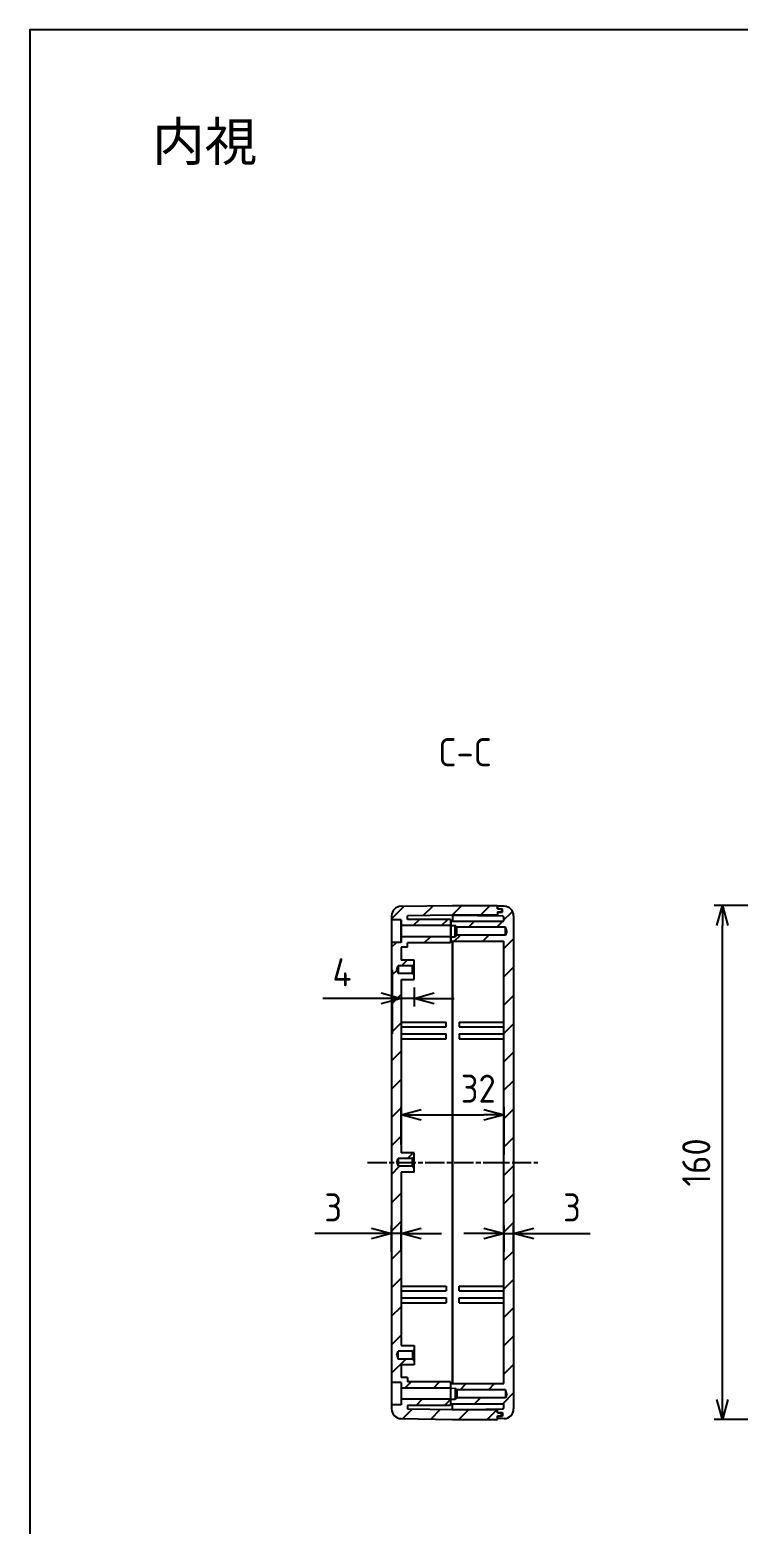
# Model space of a CAD drawing. Header units: millimetres. Extents: x 0 to 2025, y 0 to 700.
# Drawn here: x 1017.5 to 1238.1, y 234.8 to 700 of the extents above; entities that cross this region are included whole.
import ezdxf

# ---------------------------------------------------------------- set-up
doc = ezdxf.new("R2010")
doc.units = ezdxf.units.MM
for name, pattern in [('AM_ISO02W050x2', [3.75, 3, -0.75]), ('AM_ISO08W050', [18, 12, -1.5, 3, -1.5]), ('AM_ISO08W050x2', [9, 6, -0.75, 1.5, -0.75]), ('CENTER', [2, 1.25, -0.25, 0.25, -0.25])]:
    doc.linetypes.add(name, pattern=pattern)
for name, color, linetype, lineweight in [('AM_10', 7, 'AM_ISO08W050', 50), ('AM_5', 3, 'Continuous', 25), ('AM_7', 4, 'AM_ISO08W050', 25), ('AM_8', 1, 'Continuous', 25), ('上ｶﾊﾞｰ', 7, 'Continuous', 25), ('上ｶﾊﾞｰ0', 7, 'AM_ISO02W050x2', 13), ('下ｶﾊﾞｰ', 2, 'Continuous', 25)]:
    doc.layers.add(name, color=color, linetype=linetype, lineweight=lineweight)
doc.styles.add('ACISOTS', font='isocp.shx', dxfattribs={"height": 1, "bigfont": 'extfont.shx'})
doc.styles.get("Standard").update_dxf_attribs({"font": 'ISOCP.SHX', "bigfont": 'EXTFONT.SHX'})
doc.styles.add('takachi1', font='', dxfattribs={"height": 2.5})
doc.styles.get('takachi1').set_extended_font_data('MS PGothic')
doc.dimstyles.new('AM_ISO$0', dxfattribs={"dimtxt": 3.5, "dimasz": 2.5, "dimexe": 1, "dimexo": 1, "dimgap": 1.5, "dimtad": 1, "dimdsep": 46, "dimtxsty": 'Standard', "dimblk": 'OPEN30', "dimcen": 0, "dimclrd": 3, "dimclre": 3, "dimclrt": 2, "dimadec": 0, "dimazin": 2, "dimtp": 0.1, "dimtm": 0.1, "dimtfac": 0.71, "dimtmove": 0, "dimatfit": 3, "dimldrblk": 'OPEN30', "dimfxl": 0, "dimlwd": -1, "dimlwe": -1, "dimarcsym": 0})
pattern_1 = [(45, (1229.1175, -25.792), (-4.41942, 4.41942), [])]

# ---------------------------------------------------------------- blocks, each defined once
blk = doc.blocks.new('TK-A3')
blk.add_lwpolyline([(0, 0), (403, 0), (403, 280), (0, 280)], close=True)
blk = doc.blocks.new('_Open30')
at = {"color": 0, "linetype": 'ByBlock', "lineweight": -2}
for p, q in [((-1, 0.268), (0, 0)), ((0, 0), (-1, -0.268)), ((0, 0), (-1, 0))]:
    blk.add_line(p, q, dxfattribs=at)
blk = doc.blocks.new('*D29')
at = {"layer": 'AM_5', "color": 3, "transparency": 16777216}
for p, q in [((1133.16, 401.91), (1133.16, 395.99)), ((1137.16, 401.91), (1137.16, 395.99)), ((1126.91, 398.49), (1108.78, 398.49)), ((1137.16, 398.49), (1133.16, 398.49)), ((1143.41, 398.49), (1149.66, 398.49))]:
    blk.add_line(p, q, dxfattribs=at)
at = {"layer": 'Defpoints', "color": 0, "transparency": 16777216}
for p in [(1133.16, 404.41), (1137.16, 404.41), (1133.16, 398.49)]:
    blk.add_point(p, dxfattribs=at)
at = {"layer": 'AM_5', "color": 3, "transparency": 16777216, "xscale": 6.25, "yscale": 6.25, "zscale": 6.25}
blk.add_blockref('_Open30', (1133.16, 398.49), dxfattribs=at)
at = {"layer": 'AM_5', "color": 3, "transparency": 16777216, "xscale": 6.25, "yscale": 6.25, "zscale": 6.25, "rotation": 180}
blk.add_blockref('_Open30', (1137.16, 398.49), dxfattribs=at)
at = {"layer": 'AM_5', "color": 2, "transparency": 16777216, "insert": (1114.72, 406.61), "char_height": 8.75, "attachment_point": 5}
blk.add_mtext('4', dxfattribs=at)
blk = doc.blocks.new('*D30')
at = {"layer": 'AM_5', "color": 3, "transparency": 16777216}
for p, q in [((1133.16, 352.91), (1133.16, 364.74)), ((1165.16, 349.91), (1165.16, 364.74)), ((1139.41, 362.24), (1158.91, 362.24))]:
    blk.add_line(p, q, dxfattribs=at)
at = {"layer": 'Defpoints', "color": 0, "transparency": 16777216}
for p in [(1165.16, 362.24), (1133.16, 350.41), (1165.16, 347.41)]:
    blk.add_point(p, dxfattribs=at)
at = {"layer": 'AM_5', "color": 3, "transparency": 16777216, "xscale": 6.25, "yscale": 6.25, "zscale": 6.25, "rotation": 180}
blk.add_blockref('_Open30', (1133.16, 362.24), dxfattribs=at)
at = {"layer": 'AM_5', "color": 3, "transparency": 16777216, "xscale": 6.25, "yscale": 6.25, "zscale": 6.25}
blk.add_blockref('_Open30', (1165.16, 362.24), dxfattribs=at)
at = {"layer": 'AM_5', "color": 2, "transparency": 16777216, "insert": (1157.14, 370.37), "char_height": 8.75, "attachment_point": 5}
blk.add_mtext('32', dxfattribs=at)
blk = doc.blocks.new('*D31')
at = {"layer": 'AM_5', "color": 3, "transparency": 16777216}
for p, q in [((1130.16, 319.63), (1130.16, 327.79)), ((1133.16, 319.63), (1133.16, 327.79)), ((1123.91, 325.29), (1106.29, 325.29)), ((1133.16, 325.29), (1130.16, 325.29)), ((1139.41, 325.29), (1145.66, 325.29))]:
    blk.add_line(p, q, dxfattribs=at)
at = {"layer": 'Defpoints', "color": 0, "transparency": 16777216}
for p in [(1130.16, 325.29), (1130.16, 317.13), (1133.16, 317.13)]:
    blk.add_point(p, dxfattribs=at)
at = {"layer": 'AM_5', "color": 3, "transparency": 16777216, "xscale": 6.25, "yscale": 6.25, "zscale": 6.25}
blk.add_blockref('_Open30', (1130.16, 325.29), dxfattribs=at)
at = {"layer": 'AM_5', "color": 3, "transparency": 16777216, "xscale": 6.25, "yscale": 6.25, "zscale": 6.25, "rotation": 180}
blk.add_blockref('_Open30', (1133.16, 325.29), dxfattribs=at)
at = {"layer": 'AM_5', "color": 2, "transparency": 16777216, "insert": (1111.97, 333.41), "char_height": 8.75, "attachment_point": 5}
blk.add_mtext('3', dxfattribs=at)
blk = doc.blocks.new('*D32')
at = {"layer": 'AM_5', "color": 3, "transparency": 16777216}
for p, q in [((1165.16, 319.63), (1165.16, 327.79)), ((1168.16, 319.63), (1168.16, 327.79)), ((1158.91, 325.29), (1152.66, 325.29)), ((1165.16, 325.29), (1168.16, 325.29)), ((1174.41, 325.29), (1192.02, 325.29))]:
    blk.add_line(p, q, dxfattribs=at)
at = {"layer": 'Defpoints', "color": 0, "transparency": 16777216}
for p in [(1168.16, 325.29), (1165.16, 317.13), (1168.16, 317.13)]:
    blk.add_point(p, dxfattribs=at)
at = {"layer": 'AM_5', "color": 3, "transparency": 16777216, "xscale": 6.25, "yscale": 6.25, "zscale": 6.25}
blk.add_blockref('_Open30', (1165.16, 325.29), dxfattribs=at)
at = {"layer": 'AM_5', "color": 3, "transparency": 16777216, "xscale": 6.25, "yscale": 6.25, "zscale": 6.25, "rotation": 180}
blk.add_blockref('_Open30', (1168.16, 325.29), dxfattribs=at)
at = {"layer": 'AM_5', "color": 2, "transparency": 16777216, "insert": (1186.34, 333.41), "char_height": 8.75, "attachment_point": 5}
blk.add_mtext('3', dxfattribs=at)
blk = doc.blocks.new('*S48')
at = {"layer": 'AM_10', "color": 7, "linetype": 'CENTER'}
for p, q in [((1355.18, 457.41), (1355.18, 432.41)), ((1347.68, 444.91), (1335.91, 444.91)), ((1355.18, 413.41), (1355.18, 438.41)), ((1355.18, 413.41), (1357.18, 413.41)), ((1357.18, 413.41), (1355.18, 413.41)), ((1357.18, 413.41), (1357.18, 388.41)), ((1357.18, 281.41), (1357.18, 306.41)), ((1357.18, 281.41), (1355.18, 281.41)), ((1355.18, 281.41), (1357.18, 281.41)), ((1355.18, 281.41), (1355.18, 256.41)), ((1355.18, 237.41), (1355.18, 262.41)), ((1347.68, 249.91), (1335.91, 249.91))]:
    blk.add_line(p, q, dxfattribs=at)
at = {"layer": 'AM_10', "color": 7, "linetype": 'Continuous', "extrusion": (0, -1.63286e-17, -1)}
blk.add_trace([(-1347.68, 445.9), (-1347.68, 443.93), (-1355.18, 444.91)], dxfattribs=at)
at = {"layer": 'AM_10', "color": 7, "linetype": 'Continuous'}
blk.add_trace([(1347.68, 248.93), (1347.68, 250.9), (1355.18, 249.91)], dxfattribs=at)
at = {"layer": 'AM_10', "color": 7, "char_height": 8.75, "attachment_point": 5, "style": 'ACISOTS'}
for s, insert in [('C-C', (1192.06, 475.12)), ('C', (1329.58, 444.91)), ('C', (1329.58, 249.91))]:
    blk.add_mtext(s, dxfattribs=dict(at, insert=insert))
blk = doc.blocks.new('*D54')
at = {"layer": 'AM_5', "color": 3, "transparency": 16777216}
for p, q in [((1308.66, 427.41), (1230.66, 427.41)), ((1233.16, 273.66), (1233.16, 421.16)), ((1308.66, 267.41), (1230.66, 267.41))]:
    blk.add_line(p, q, dxfattribs=at)
at = {"layer": 'Defpoints', "color": 0, "transparency": 16777216}
for p in [(1233.16, 427.41), (1311.16, 427.41), (1311.16, 267.41)]:
    blk.add_point(p, dxfattribs=at)
at = {"layer": 'AM_5', "color": 3, "transparency": 16777216, "xscale": 6.25, "yscale": 6.25, "zscale": 6.25}
for p, rotation in [((1233.16, 427.41), 90), ((1233.16, 267.41), 270)]:
    blk.add_blockref('_Open30', p, dxfattribs=dict(at, rotation=rotation))
at = {"layer": 'AM_5', "color": 2, "transparency": 16777216, "insert": (1225.03, 347.41), "char_height": 8.75, "attachment_point": 5, "rotation": 90}
blk.add_mtext('160', dxfattribs=at)

msp = doc.modelspace()

# ---------------------------------------------------------------- hatches: boundary and pattern name
at = {"layer": 'AM_8'}
h = msp.add_hatch(dxfattribs=at)
h.set_pattern_fill('_U', color=256, scale=6.25, angle=45, style=0, pattern_type=0)
h.set_pattern_definition(pattern_1)
edge = h.paths.add_edge_path()
edge.add_line((1149.155, 427.414), (1163.155, 427.414))
edge.add_line((1163.155, 427.414), (1163.155, 427.195))
edge.add_line((1163.155, 427.195), (1163.155, 426.414))
edge.add_line((1163.155, 426.414), (1163.155, 426.314))
edge.add_line((1163.155, 426.314), (1164.255, 426.314))
edge.add_arc((1164.255, 426.214), 0.1, 360, 450, ccw=False)
edge.add_line((1164.355, 426.214), (1164.355, 425.514))
edge.add_arc((1164.255, 425.514), 0.1, 270, 360, ccw=False)
edge.add_line((1164.255, 425.414), (1163.155, 425.414))
edge.add_line((1163.155, 425.414), (1163.155, 425.314))
edge.add_line((1163.155, 425.314), (1163.155, 424.414))
edge.add_line((1163.155, 424.414), (1149.155, 424.414))
edge.add_line((1149.155, 424.414), (1135.155, 424.195))
edge.add_line((1135.155, 424.195), (1135.155, 423.064))
edge.add_line((1135.155, 423.064), (1148.455, 423.064))
edge.add_line((1148.455, 423.064), (1148.455, 421.164))
edge.add_line((1148.455, 421.164), (1133.155, 421.164))
edge.add_line((1133.155, 421.164), (1133.155, 422.914))
edge.add_line((1133.155, 422.914), (1130.155, 422.914))
edge.add_line((1130.155, 422.914), (1130.155, 424.163))
edge.add_arc((1133.155, 424.163), 3, 450.89517, 540, ccw=False)
edge.add_line((1133.108, 427.163), (1149.155, 427.414))
h = msp.add_hatch(dxfattribs=at)
h.set_pattern_fill('_U', color=256, scale=6.25, angle=45, style=0, pattern_type=0)
h.set_pattern_definition(pattern_1)
edge = h.paths.add_edge_path()
edge.add_line((1149.155, 416.264), (1148.555, 416.264))
edge.add_line((1148.555, 416.264), (1148.555, 417.664))
edge.add_line((1148.555, 417.664), (1149.955, 417.664))
edge.add_line((1149.955, 417.664), (1150.455, 418.164))
edge.add_line((1150.455, 418.164), (1165.655, 418.164))
edge.add_line((1165.655, 418.164), (1165.99, 419.414))
edge.add_line((1165.99, 419.414), (1165.655, 420.664))
edge.add_line((1165.655, 420.664), (1150.455, 420.664))
edge.add_line((1150.455, 420.664), (1149.955, 421.164))
edge.add_line((1149.955, 421.164), (1148.555, 421.164))
edge.add_line((1148.555, 421.164), (1148.555, 422.564))
edge.add_line((1148.555, 422.564), (1165.155, 422.564))
edge.add_line((1165.155, 422.564), (1165.155, 423.671))
edge.add_arc((1164.655, 423.671), 0.5, 360, 449.10483)
edge.add_line((1164.663, 424.171), (1163.155, 424.195))
edge.add_line((1163.155, 424.195), (1163.155, 424.414))
edge.add_line((1163.155, 424.414), (1163.155, 425.314))
edge.add_line((1163.155, 425.314), (1164.655, 425.314))
edge.add_line((1164.655, 425.314), (1164.655, 426.414))
edge.add_line((1164.655, 426.414), (1163.155, 426.414))
edge.add_line((1163.155, 426.414), (1163.155, 427.195))
edge.add_line((1163.155, 427.195), (1165.202, 427.163))
edge.add_arc((1165.155, 424.163), 3, 360, 449.10483, ccw=False)
edge.add_line((1168.155, 424.163), (1168.155, 270.664))
edge.add_arc((1165.155, 270.664), 3, 270.89517, 360, ccw=False)
edge.add_line((1165.202, 267.664), (1163.155, 267.632))
edge.add_line((1163.155, 267.632), (1163.155, 268.414))
edge.add_line((1163.155, 268.414), (1164.655, 268.414))
edge.add_line((1164.655, 268.414), (1164.655, 269.514))
edge.add_line((1164.655, 269.514), (1163.155, 269.514))
edge.add_line((1163.155, 269.514), (1163.155, 270.414))
edge.add_line((1163.155, 270.414), (1163.155, 270.632))
edge.add_line((1163.155, 270.632), (1164.663, 270.656))
edge.add_arc((1164.655, 271.156), 0.5, 270.89517, 360)
edge.add_line((1165.155, 271.156), (1165.155, 272.264))
edge.add_line((1165.155, 272.264), (1148.555, 272.264))
edge.add_line((1148.555, 272.264), (1148.555, 273.664))
edge.add_line((1148.555, 273.664), (1149.955, 273.664))
edge.add_line((1149.955, 273.664), (1150.455, 274.164))
edge.add_line((1150.455, 274.164), (1165.655, 274.164))
edge.add_line((1165.655, 274.164), (1165.99, 275.414))
edge.add_line((1165.99, 275.414), (1165.655, 276.664))
edge.add_line((1165.655, 276.664), (1150.455, 276.664))
edge.add_line((1150.455, 276.664), (1149.955, 277.164))
edge.add_line((1149.955, 277.164), (1148.555, 277.164))
edge.add_line((1148.555, 277.164), (1148.555, 278.564))
edge.add_line((1148.555, 278.564), (1165.155, 278.564))
edge.add_line((1165.155, 278.564), (1165.155, 416.264))
edge.add_line((1165.155, 416.264), (1149.155, 416.264))
h = msp.add_hatch(dxfattribs=at)
h.set_pattern_fill('_U', color=256, scale=6.25, angle=45, style=0, pattern_type=0)
h.set_pattern_definition(pattern_1)
h.paths.add_polyline_path([(1130.155, 407.414), (1130.155, 415.914), (1133.155, 415.914), (1133.155, 417.664), (1148.455, 417.664), (1148.455, 415.764), (1135.155, 415.764), (1135.155, 414.414), (1133.155, 414.414), (1133.155, 410.414), (1137.155, 410.414), (1137.155, 409.164), (1136.655, 408.614), (1132.155, 408.614), (1131.82, 407.414), (1132.155, 406.214), (1136.655, 406.214), (1137.155, 405.664), (1137.155, 404.414), (1133.155, 404.414), (1133.155, 350.414), (1137.155, 350.414), (1137.155, 349.164), (1136.655, 348.614), (1132.155, 348.614), (1131.82, 347.414), (1132.155, 346.214), (1136.655, 346.214), (1137.155, 345.664), (1137.155, 344.414), (1133.155, 344.414), (1133.155, 290.414), (1137.155, 290.414), (1137.155, 289.164), (1136.655, 288.614), (1132.155, 288.614), (1131.82, 287.414), (1132.155, 286.214), (1136.655, 286.214), (1137.155, 285.664), (1137.155, 284.414), (1133.155, 284.414), (1133.155, 280.414), (1135.155, 280.414), (1135.155, 279.064), (1148.455, 279.064), (1148.455, 277.164), (1133.155, 277.164), (1133.155, 278.914), (1130.155, 278.914), (1130.155, 387.414), (1130.455, 387.414), (1130.455, 407.414)])
h = msp.add_hatch(dxfattribs=at)
h.set_pattern_fill('_U', color=256, scale=6.25, angle=45, style=0, pattern_type=0)
h.set_pattern_definition(pattern_1)
edge = h.paths.add_edge_path()
edge.add_line((1149.155, 270.414), (1163.155, 270.414))
edge.add_line((1163.155, 270.414), (1163.155, 269.514))
edge.add_line((1163.155, 269.514), (1163.155, 269.414))
edge.add_line((1163.155, 269.414), (1164.255, 269.414))
edge.add_arc((1164.255, 269.314), 0.1, 360, 450, ccw=False)
edge.add_line((1164.355, 269.314), (1164.355, 268.614))
edge.add_arc((1164.255, 268.614), 0.1, 270, 360, ccw=False)
edge.add_line((1164.255, 268.514), (1163.155, 268.514))
edge.add_line((1163.155, 268.514), (1163.155, 268.414))
edge.add_line((1163.155, 268.414), (1163.155, 267.632))
edge.add_line((1163.155, 267.632), (1163.155, 267.414))
edge.add_line((1163.155, 267.414), (1149.155, 267.414))
edge.add_line((1149.155, 267.414), (1133.108, 267.664))
edge.add_arc((1133.155, 270.664), 3, 180, 269.10483, ccw=False)
edge.add_line((1130.155, 270.664), (1130.155, 271.914))
edge.add_line((1130.155, 271.914), (1133.155, 271.914))
edge.add_line((1133.155, 271.914), (1133.155, 273.664))
edge.add_line((1133.155, 273.664), (1148.455, 273.664))
edge.add_line((1148.455, 273.664), (1148.455, 271.764))
edge.add_line((1148.455, 271.764), (1135.155, 271.764))
edge.add_line((1135.155, 271.764), (1135.155, 270.632))
edge.add_line((1135.155, 270.632), (1149.155, 270.414))

# ---------------------------------------------------------------- linework, layer by layer
at = {"layer": 'AM_7', "linetype": 'AM_ISO08W050x2'}
msp.add_line((1122.655, 347.414), (1175.655, 347.414), dxfattribs=at)
at = {"layer": '上ｶﾊﾞｰ'}
for p, q in [((1149.155, 424.414), (1164.663, 424.171)), ((1165.202, 427.163), (1163.155, 427.195)), ((1163.155, 426.414), (1163.155, 427.195)), ((1163.155, 426.414), (1164.655, 426.414)), ((1163.155, 425.314), (1163.155, 424.195)), ((1163.155, 425.314), (1164.655, 425.314)), ((1164.655, 425.314), (1164.655, 426.414)), ((1165.155, 422.564), (1165.155, 423.671)), ((1168.155, 424.163), (1168.155, 270.664)), ((1148.555, 422.564), (1165.155, 422.564)), ((1148.555, 422.564), (1148.555, 416.264)), ((1148.555, 421.164), (1149.955, 421.164)), ((1149.955, 417.664), (1149.955, 421.164)), ((1150.455, 420.664), (1149.955, 421.164)), ((1165.655, 420.664), (1150.455, 420.664)), ((1150.455, 418.164), (1150.455, 420.664)), ((1165.99, 419.414), (1165.655, 420.664)), ((1165.655, 418.164), (1165.655, 420.664)), ((1165.99, 419.414), (1165.655, 418.164)), ((1148.555, 417.664), (1149.955, 417.664)), ((1148.555, 416.264), (1165.155, 416.264)), ((1149.155, 278.564), (1149.155, 416.264)), ((1150.455, 418.164), (1149.955, 417.664)), ((1165.655, 418.164), (1150.455, 418.164)), ((1165.155, 278.564), (1165.155, 416.264)), ((1151.155, 391.114), (1165.155, 391.114)), ((1151.155, 391.114), (1151.155, 389.614)), ((1151.155, 389.614), (1165.155, 389.614)), ((1151.155, 387.414), (1165.155, 387.414)), ((1151.155, 387.414), (1151.155, 385.914)), ((1151.155, 385.914), (1165.155, 385.914)), ((1151.155, 308.914), (1165.155, 308.914)), ((1151.155, 307.414), (1151.155, 308.914)), ((1151.155, 307.414), (1165.155, 307.414)), ((1151.155, 305.214), (1165.155, 305.214)), ((1151.155, 303.714), (1151.155, 305.214)), ((1151.155, 303.714), (1165.155, 303.714)), ((1148.555, 278.564), (1165.155, 278.564)), ((1148.555, 272.264), (1148.555, 278.564)), ((1149.955, 277.164), (1149.955, 273.664)), ((1150.455, 276.664), (1149.955, 277.164)), ((1165.655, 276.664), (1150.455, 276.664)), ((1150.455, 276.664), (1150.455, 274.164)), ((1165.99, 275.414), (1165.655, 276.664)), ((1165.655, 276.664), (1165.655, 274.164)), ((1165.99, 275.414), (1165.655, 274.164)), ((1148.555, 273.664), (1149.955, 273.664)), ((1148.555, 272.264), (1165.155, 272.264)), ((1149.155, 270.414), (1164.663, 270.656)), ((1150.455, 274.164), (1149.955, 273.664)), ((1165.655, 274.164), (1150.455, 274.164)), ((1163.155, 269.514), (1163.155, 270.632)), ((1165.155, 271.156), (1165.155, 272.264)), ((1163.155, 269.514), (1164.655, 269.514)), ((1163.155, 268.414), (1164.655, 268.414)), ((1163.155, 268.414), (1163.155, 267.632)), ((1165.202, 267.664), (1163.155, 267.632)), ((1164.655, 269.514), (1164.655, 268.414))]:
    msp.add_line(p, q, dxfattribs=at)
for centre, radius, start, end in [((1164.655, 423.671), 0.5, 0, 89.10483), ((1165.155, 424.163), 3, 0, 89.10483), ((1164.655, 271.156), 0.5, 270.89517, 0), ((1165.155, 270.664), 3, 270.89517, 0)]:
    msp.add_arc(centre, radius, start, end, dxfattribs=at)
at = {"layer": '上ｶﾊﾞｰ0'}
msp.add_line((1148.555, 277.164), (1149.955, 277.164), dxfattribs=at)
at = {"layer": '下ｶﾊﾞｰ'}
for p, q in [((1130.155, 424.163), (1130.155, 270.664)), ((1133.108, 427.163), (1149.155, 427.414)), ((1149.155, 424.414), (1135.155, 424.195)), ((1135.155, 423.064), (1135.155, 424.195)), ((1149.155, 427.414), (1163.155, 427.414)), ((1163.155, 424.414), (1149.155, 424.414)), ((1149.155, 424.414), (1149.155, 422.564)), ((1163.155, 427.414), (1163.155, 426.314)), ((1163.155, 426.314), (1164.255, 426.314)), ((1163.155, 425.414), (1164.255, 425.414)), ((1163.155, 425.414), (1163.155, 424.414)), ((1164.355, 426.214), (1164.355, 425.514)), ((1133.155, 422.914), (1130.155, 422.914)), ((1133.155, 415.914), (1133.155, 422.914)), ((1133.155, 422.914), (1133.155, 415.914)), ((1148.455, 421.164), (1133.155, 421.164)), ((1148.455, 423.064), (1135.155, 423.064)), ((1148.455, 423.064), (1148.455, 415.764)), ((1133.155, 415.914), (1130.155, 415.914)), ((1148.455, 417.664), (1133.155, 417.664)), ((1135.155, 414.414), (1133.155, 414.414)), ((1133.155, 414.414), (1133.155, 410.414)), ((1148.455, 415.764), (1135.155, 415.764)), ((1135.155, 414.414), (1135.155, 415.764)), ((1149.155, 416.264), (1149.155, 278.564)), ((1137.155, 410.414), (1133.155, 410.414)), ((1137.155, 404.414), (1137.155, 410.414)), ((1130.455, 407.414), (1130.155, 407.414)), ((1130.455, 387.414), (1130.455, 407.414)), ((1131.82, 407.414), (1132.155, 408.614)), ((1131.82, 407.414), (1132.155, 406.214)), ((1132.155, 408.614), (1132.155, 406.214)), ((1136.655, 408.614), (1132.155, 408.614)), ((1136.655, 406.214), (1132.155, 406.214)), ((1136.655, 408.614), (1137.155, 409.164)), ((1136.655, 406.214), (1136.655, 408.614)), ((1136.655, 406.214), (1137.155, 405.664)), ((1133.155, 404.414), (1137.155, 404.414)), ((1133.155, 404.414), (1133.155, 350.414)), ((1133.155, 391.114), (1147.155, 391.114)), ((1147.155, 389.614), (1147.155, 391.114)), ((1130.155, 387.414), (1130.455, 387.414)), ((1133.155, 389.614), (1147.155, 389.614)), ((1133.155, 387.414), (1147.155, 387.414)), ((1147.155, 385.914), (1147.155, 387.414)), ((1133.155, 385.914), (1147.155, 385.914)), ((1137.155, 350.414), (1133.155, 350.414)), ((1136.655, 348.614), (1137.155, 349.164)), ((1137.155, 344.414), (1137.155, 350.414)), ((1131.82, 347.414), (1132.155, 348.614)), ((1131.82, 347.414), (1132.155, 346.214)), ((1132.155, 348.614), (1132.155, 346.214)), ((1136.655, 348.614), (1132.155, 348.614)), ((1136.655, 346.214), (1132.155, 346.214)), ((1133.155, 344.414), (1133.155, 290.414)), ((1137.155, 344.414), (1133.155, 344.414)), ((1136.655, 346.214), (1136.655, 348.614)), ((1136.655, 346.214), (1137.155, 345.664)), ((1133.155, 308.914), (1147.155, 308.914)), ((1133.155, 307.414), (1147.155, 307.414)), ((1147.155, 308.914), (1147.155, 307.414)), ((1133.155, 305.214), (1147.155, 305.214)), ((1133.155, 303.714), (1147.155, 303.714)), ((1147.155, 305.214), (1147.155, 303.714)), ((1131.82, 287.414), (1132.155, 288.614)), ((1132.155, 286.214), (1132.155, 288.614)), ((1136.655, 288.614), (1132.155, 288.614)), ((1133.155, 290.414), (1137.155, 290.414)), ((1136.655, 288.614), (1137.155, 289.164)), ((1136.655, 288.614), (1136.655, 286.214)), ((1137.155, 290.414), (1137.155, 284.414)), ((1131.82, 287.414), (1132.155, 286.214)), ((1136.655, 286.214), (1132.155, 286.214)), ((1133.155, 284.414), (1133.155, 280.414)), ((1137.155, 284.414), (1133.155, 284.414)), ((1136.655, 286.214), (1137.155, 285.664)), ((1135.155, 280.414), (1133.155, 280.414)), ((1135.155, 280.414), (1135.155, 279.064)), ((1133.155, 278.914), (1130.155, 278.914)), ((1133.155, 278.914), (1133.155, 271.914)), ((1133.155, 278.914), (1133.155, 271.914)), ((1148.455, 277.164), (1133.155, 277.164)), ((1148.455, 279.064), (1135.155, 279.064)), ((1148.455, 279.064), (1148.455, 271.764)), ((1133.155, 271.914), (1130.155, 271.914)), ((1148.455, 273.664), (1133.155, 273.664)), ((1135.155, 271.764), (1135.155, 270.632)), ((1148.455, 271.764), (1135.155, 271.764)), ((1149.155, 270.414), (1135.155, 270.632)), ((1149.155, 270.414), (1149.155, 272.264)), ((1163.155, 270.414), (1149.155, 270.414)), ((1163.155, 269.414), (1163.155, 270.414)), ((1133.108, 267.664), (1149.155, 267.414)), ((1149.155, 267.414), (1163.155, 267.414)), ((1163.155, 269.414), (1164.255, 269.414)), ((1163.155, 267.414), (1163.155, 268.514)), ((1163.155, 268.514), (1164.255, 268.514)), ((1164.355, 268.614), (1164.355, 269.314))]:
    msp.add_line(p, q, dxfattribs=at)
for centre, radius, start, end in [((1133.155, 424.163), 3, 90.89517, 180), ((1164.255, 426.214), 0.1, 0, 90), ((1164.255, 425.514), 0.1, 270, 0), ((1133.155, 270.664), 3, 180, 269.10483), ((1164.255, 269.314), 0.1, 0, 90), ((1164.255, 268.614), 0.1, 270, 0)]:
    msp.add_arc(centre, radius, start, end, dxfattribs=at)

# ---------------------------------------------------------------- block references
at = {"lineweight": 0, "xscale": 2.5, "yscale": 2.5, "zscale": 2.5}
msp.add_blockref('TK-A3', (1017.5, 0), dxfattribs=at)
at = {"layer": 'AM_10'}
msp.add_blockref('*S48', (-39.029, 0), dxfattribs=at)

# ---------------------------------------------------------------- texts
at = {"insert": (1055.574, 671.228), "char_height": 12, "attachment_point": 1, "style": 'takachi1'}
msp.add_mtext_dynamic_manual_height_columns('内視', width=68.25555, gutter_width=12.5, heights=[0], dxfattribs=at)

# ---------------------------------------------------------------- dimensions: what is measured, and where the dimension line sits
at = {"layer": 'AM_5'}
for base, p1, p2, angle, override, picture, middle in [((1233.155, 427.414), (1311.155, 267.414), (1311.155, 427.414), 90, {"dimscale": 2.5}, '*D54', (1225.03, 347.414)), ((1133.155, 398.486), (1137.155, 404.414), (1133.155, 404.414), 0, {"dimscale": 2.5, "dimpost": ''}, '*D29', (1114.718, 406.611)), ((1168.155, 325.286), (1165.155, 317.129), (1168.155, 317.129), 0, {"dimscale": 2.5}, '*D32', (1186.336, 333.411))]:
    dim = msp.add_linear_dim(base=base, p1=p1, p2=p2, angle=angle, dimstyle='AM_ISO$0', override=override, dxfattribs=at)
    dim.commit()
    dim.dimension.update_dxf_attribs({"geometry": picture, "text_midpoint": middle})
dim = msp.add_linear_dim(base=(1165.155, 362.243), p1=(1133.155, 350.414), p2=(1165.155, 347.414), dimstyle='AM_ISO$0', override={"dimscale": 2.5}, dxfattribs=at)
dim.commit()
dim.dimension.update_dxf_attribs({"geometry": '*D30', "text_midpoint": (1157.139, 362.243), "dimtype": 160})
dim = msp.add_linear_dim(base=(1130.155, 325.286), p1=(1133.155, 317.129), p2=(1130.155, 317.129), dimstyle='AM_ISO$0', override={"dimscale": 2.5}, dxfattribs=at)
dim.commit()
dim.dimension.update_dxf_attribs({"geometry": '*D31', "text_midpoint": (1111.974, 333.411)})

doc.saveas('drawing.dxf')
